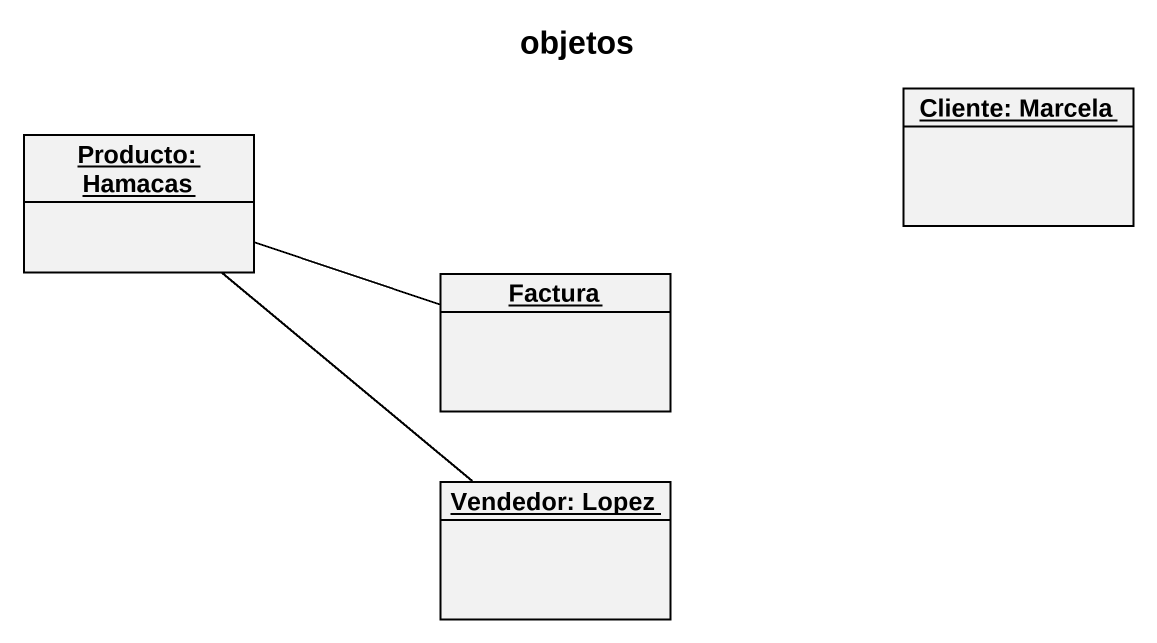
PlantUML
@startuml
title objetos
hide circle
hide empty members
object "Cliente: Marcela" as Cliente_Marcela
object "Producto: Hamacas" as Producto_Hamacas
object Factura
object "Vendedor: Lopez" as Vendedor_Lopez
Producto_Hamacas -right- Factura
Vendedor_Lopez -up- Producto_Hamacas
@enduml
